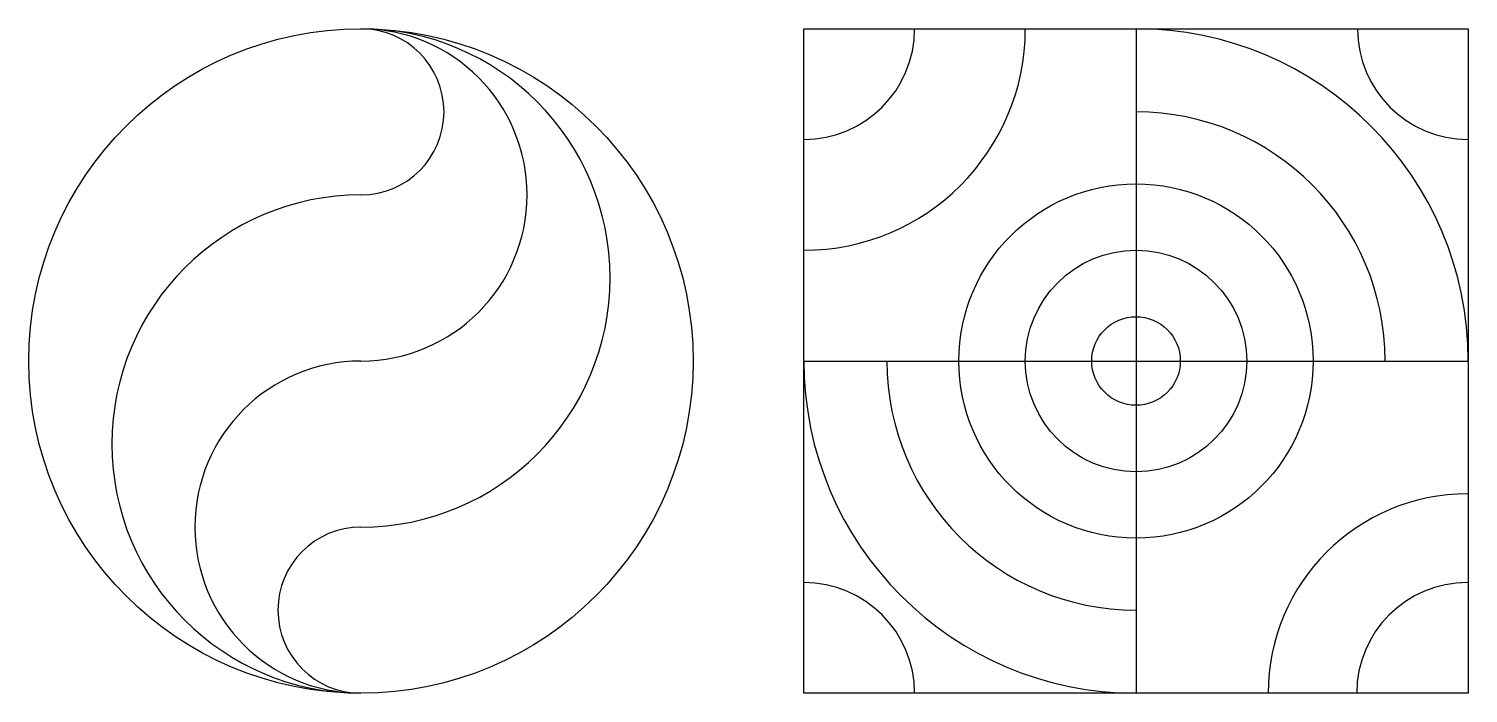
# Model space of a CAD drawing. Header units: millimetres. Extents: x 10 to 270, y 40 to 160.
import ezdxf

# ---------------------------------------------------------------- set-up
doc = ezdxf.new("R2010")
doc.units = ezdxf.units.MM

msp = doc.modelspace()

# ---------------------------------------------------------------- linework, layer by layer
for p, q in [((210, 160), (210, 40)), ((150, 100), (270, 100))]:
    msp.add_line(p, q)
msp.add_lwpolyline([(150, 160), (270, 160), (270, 40), (150, 40)], close=True)
for centre, radius in [((70, 100), 60), ((210, 100), 32), ((210, 100), 20), ((210, 100), 8)]:
    msp.add_circle(centre, radius)
for centre, radius, start, end in [((70, 130), 30, 270, 90), ((70, 145), 15, 270, 90), ((70, 115), 45, 270, 90), ((150, 160), 20, 270, 0), ((150, 160), 40, 270, 0), ((210, 100), 60, 0, 90), ((270, 160), 20, 180, 270), ((210, 100), 45, 0, 90), ((70, 85), 45, 90, 270), ((70, 70), 30, 90, 270), ((210, 100), 60, 180, 270), ((210, 100), 45, 180, 270), ((269.86, 40), 36, 90, 180), ((70, 55), 15, 90, 270), ((150, 40), 20, 0, 90), ((269.86, 40), 20, 90, 180)]:
    msp.add_arc(centre, radius, start, end)

doc.saveas('drawing.dxf')
